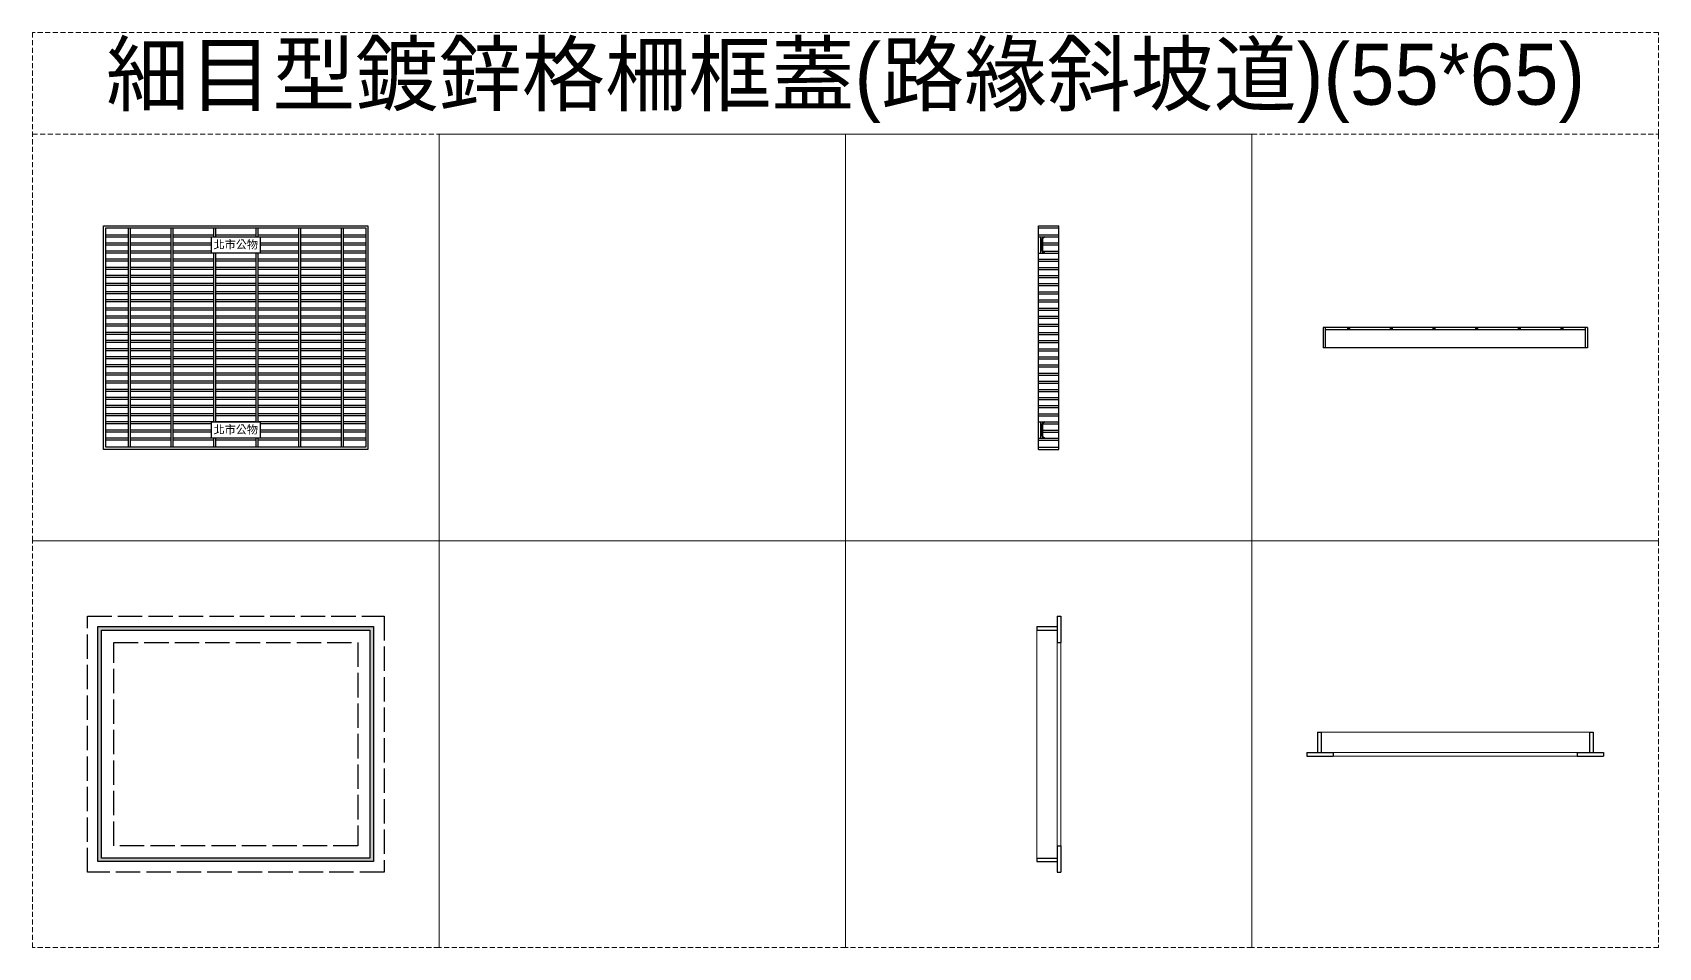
# Model space of a CAD drawing. Extents: x -2640 to 1802, y -2159 to 447.
# Drawn here: x 729.7 to 1129.7, y -519 to -294 of the extents above; entities that cross this region are included whole.
import ezdxf

# ---------------------------------------------------------------- set-up
doc = ezdxf.new("R2010")
doc.units = 0
doc.header["$MEASUREMENT"] = 0
doc.linetypes.add('ACAD_ISO02W100', pattern=[15, 12, -3])
doc.linetypes.add('HIDDEN', pattern=[0.375, 0.25, -0.125])
doc.layers.add('一、4.基本-隱藏', color=9, linetype='ACAD_ISO02W100', lineweight=20, plot=False)
doc.layers.add('二、1.繪圖-既有設施', color=8, linetype='Continuous', lineweight=20)
doc.layers.add('二、2.繪圖-施作項目', color=181, linetype='Continuous', lineweight=30)
doc.styles.add('既有名稱', font='kaiu.ttf', dxfattribs={"height": 4})
doc.styles.add('註解文字', font='MS PGothic.ttf', dxfattribs={"height": 4})

msp = doc.modelspace()

# ---------------------------------------------------------------- hatches: boundary and pattern name
at = {"layer": '二、2.繪圖-施作項目'}
h = msp.add_hatch(color=256, dxfattribs=at)
h.dxf.hatch_style = 1
h.paths.add_polyline_path([(977.923, -344.761), (977.723, -344.761), (977.723, -347.761), (977.923, -347.761)])
h = msp.add_hatch(color=256, dxfattribs=at)
h.dxf.hatch_style = 1
h.paths.add_polyline_path([(1053.223, -367.146), (1053.723, -367.146), (1053.723, -366.511), (1053.223, -366.511)])
h = msp.add_hatch(color=256, dxfattribs=at)
h.dxf.hatch_style = 1
h.paths.add_polyline_path([(1063.723, -367.146), (1064.223, -367.146), (1064.223, -366.511), (1063.723, -366.511)])
h = msp.add_hatch(color=256, dxfattribs=at)
h.dxf.hatch_style = 1
h.paths.add_polyline_path([(1074.723, -367.146), (1074.723, -366.511), (1074.223, -366.511), (1074.223, -367.146)])
h = msp.add_hatch(color=256, dxfattribs=at)
h.dxf.hatch_style = 1
h.paths.add_polyline_path([(1085.223, -366.511), (1084.723, -366.511), (1084.723, -367.146), (1085.223, -367.146)])
h = msp.add_hatch(color=256, dxfattribs=at)
h.dxf.hatch_style = 1
h.paths.add_polyline_path([(1095.723, -366.511), (1095.223, -366.511), (1095.223, -367.146), (1095.723, -367.146)])
h = msp.add_hatch(color=256, dxfattribs=at)
h.dxf.hatch_style = 1
h.paths.add_polyline_path([(1106.223, -366.511), (1105.723, -366.511), (1105.723, -367.146), (1106.223, -367.146)])
h = msp.add_hatch(color=256, dxfattribs=at)
h.dxf.hatch_style = 1
h.paths.add_polyline_path([(977.923, -390.261), (977.723, -390.261), (977.723, -393.261), (977.923, -393.261)])
h = msp.add_hatch(color=256, dxfattribs=at)
h.dxf.hatch_style = 1
h.paths.add_polyline_path([(745.823, -497.911), (813.623, -497.911), (813.623, -440.111), (745.823, -440.111)])
h.paths.add_polyline_path([(746.723, -441.011), (812.723, -441.011), (812.723, -497.011), (746.723, -497.011)], flags=16)

# ---------------------------------------------------------------- linework, layer by layer
at = {"layer": '一、4.基本-隱藏', "linetype": 'HIDDEN', "ltscale": 5}
for points in [[(729.723, -319.011), (1129.723, -319.011), (1129.723, -294.011), (729.723, -294.011)], [(729.723, -319.011), (829.723, -319.011), (829.723, -419.011), (729.723, -419.011)], [(829.723, -319.011), (929.723, -319.011), (929.723, -419.011), (829.723, -419.011)], [(929.723, -319.011), (1029.723, -319.011), (1029.723, -419.011), (929.723, -419.011)], [(1029.723, -319.011), (1129.723, -319.011), (1129.723, -419.011), (1029.723, -419.011)], [(729.723, -419.011), (829.723, -419.011), (829.723, -519.011), (729.723, -519.011)], [(829.723, -419.011), (929.723, -419.011), (929.723, -519.011), (829.723, -519.011)], [(929.723, -419.011), (1029.723, -419.011), (1029.723, -519.011), (929.723, -519.011)], [(1029.723, -419.011), (1129.723, -419.011), (1129.723, -519.011), (1029.723, -519.011)]]:
    msp.add_lwpolyline(points, close=True, dxfattribs=at)
at = {"layer": '二、1.繪圖-既有設施'}
for points in [[(976.773, -441.011), (976.773, -497.011)], [(981.773, -444.011), (981.773, -494.011)], [(982.673, -444.011), (982.673, -494.011)], [(1046.723, -466.061), (1112.723, -466.061)], [(1049.723, -471.061), (1109.723, -471.061)], [(1049.723, -471.961), (1109.723, -471.961)]]:
    msp.add_lwpolyline(points, dxfattribs=at)
at = {"layer": '二、2.繪圖-施作項目'}
for points in [[(747.223, -341.511), (812.223, -341.511), (812.223, -396.511), (747.223, -396.511)], [(773.723, -344.261), (785.723, -344.261), (785.723, -348.261), (773.723, -348.261)], [(773.723, -389.761), (785.723, -389.761), (785.723, -393.761), (773.723, -393.761)], [(745.823, -440.111), (813.623, -440.111), (813.623, -497.911), (745.823, -497.911)], [(746.723, -441.011), (812.723, -441.011), (812.723, -497.011), (746.723, -497.011)]]:
    msp.add_lwpolyline(points, close=True, dxfattribs=at)
for points in [[(747.723, -342.011), (811.723, -342.011)], [(747.723, -396.011), (747.723, -342.011)], [(747.723, -343.761), (753.223, -343.761)], [(753.223, -342.011), (753.223, -396.011)], [(753.723, -342.011), (753.723, -396.011)], [(753.723, -343.761), (763.723, -343.761)], [(763.723, -342.011), (763.723, -396.011)], [(764.223, -342.011), (764.223, -396.011)], [(764.223, -343.761), (774.223, -343.761)], [(774.223, -342.011), (774.223, -344.261)], [(774.723, -342.011), (774.723, -344.261)], [(774.723, -343.761), (784.723, -343.761)], [(784.723, -344.261), (784.723, -342.011)], [(785.223, -344.261), (785.223, -342.011)], [(785.223, -343.761), (795.223, -343.761)], [(795.223, -396.011), (795.223, -342.011)], [(795.723, -396.011), (795.723, -342.011)], [(795.723, -343.761), (805.723, -343.761)], [(805.723, -396.011), (805.723, -342.011)], [(806.223, -396.011), (806.223, -342.011)], [(806.223, -343.761), (811.723, -343.761)], [(811.723, -342.011), (811.723, -396.011)], [(977.223, -341.511), (982.223, -341.511)], [(977.223, -396.511), (977.223, -341.511)], [(977.223, -342.011), (982.223, -342.011)], [(977.223, -343.761), (982.223, -343.761)], [(982.223, -396.511), (982.223, -341.511)], [(747.723, -344.261), (753.223, -344.261)], [(747.723, -345.761), (753.223, -345.761)], [(747.723, -346.261), (753.223, -346.261)], [(753.223, -347.761), (747.723, -347.761)], [(753.723, -344.261), (763.723, -344.261)], [(753.723, -345.761), (763.723, -345.761)], [(753.723, -346.261), (763.723, -346.261)], [(763.723, -347.761), (753.723, -347.761)], [(764.223, -344.261), (774.223, -344.261)], [(764.223, -345.761), (773.723, -345.761)], [(764.223, -346.261), (773.723, -346.261)], [(773.723, -347.761), (764.223, -347.761)], [(774.723, -344.261), (784.723, -344.261)], [(785.223, -344.261), (795.223, -344.261)], [(785.723, -345.761), (795.223, -345.761)], [(785.723, -346.261), (795.223, -346.261)], [(795.223, -347.761), (785.723, -347.761)], [(795.723, -344.261), (805.723, -344.261)], [(795.723, -345.761), (805.723, -345.761)], [(795.723, -346.261), (805.723, -346.261)], [(805.723, -347.761), (795.723, -347.761)], [(806.223, -344.261), (811.723, -344.261)], [(806.223, -345.761), (811.723, -345.761)], [(806.223, -346.261), (811.723, -346.261)], [(811.723, -347.761), (806.223, -347.761)], [(977.223, -344.261), (982.223, -344.261)], [(977.723, -344.261), (977.723, -348.261)], [(977.923, -344.761), (977.723, -344.761)], [(977.923, -347.761), (977.723, -347.761)], [(977.923, -344.761), (977.923, -347.761)], [(978.223, -344.261), (978.223, -348.261)], [(978.723, -344.261), (978.223, -344.761)], [(978.223, -347.761), (978.723, -348.261)], [(753.223, -348.261), (747.723, -348.261)], [(753.223, -349.761), (747.723, -349.761)], [(753.223, -350.261), (747.723, -350.261)], [(753.223, -351.761), (747.723, -351.761)], [(763.723, -348.261), (753.723, -348.261)], [(763.723, -349.761), (753.723, -349.761)], [(763.723, -350.261), (753.723, -350.261)], [(763.723, -351.761), (753.723, -351.761)], [(774.223, -348.261), (764.223, -348.261)], [(774.223, -349.761), (764.223, -349.761)], [(774.223, -350.261), (764.223, -350.261)], [(774.223, -351.761), (764.223, -351.761)], [(774.223, -348.261), (774.223, -389.761)], [(774.723, -348.261), (774.723, -389.761)], [(784.723, -348.261), (774.723, -348.261)], [(784.723, -349.761), (774.723, -349.761)], [(784.723, -350.261), (774.723, -350.261)], [(784.723, -351.761), (774.723, -351.761)], [(784.723, -389.761), (784.723, -348.261)], [(785.223, -389.761), (785.223, -348.261)], [(795.223, -348.261), (785.223, -348.261)], [(795.223, -349.761), (785.223, -349.761)], [(795.223, -350.261), (785.223, -350.261)], [(795.223, -351.761), (785.223, -351.761)], [(805.723, -348.261), (795.723, -348.261)], [(805.723, -349.761), (795.723, -349.761)], [(805.723, -350.261), (795.723, -350.261)], [(805.723, -351.761), (795.723, -351.761)], [(811.723, -348.261), (806.223, -348.261)], [(811.723, -349.761), (806.223, -349.761)], [(811.723, -350.261), (806.223, -350.261)], [(811.723, -351.761), (806.223, -351.761)], [(977.223, -349.761), (982.223, -349.761)], [(977.223, -350.261), (982.223, -350.261)], [(977.223, -351.761), (982.223, -351.761)], [(753.223, -352.261), (747.723, -352.261)], [(753.223, -353.761), (747.723, -353.761)], [(753.223, -354.261), (747.723, -354.261)], [(753.223, -355.761), (747.723, -355.761)], [(763.723, -352.261), (753.723, -352.261)], [(763.723, -353.761), (753.723, -353.761)], [(763.723, -354.261), (753.723, -354.261)], [(763.723, -355.761), (753.723, -355.761)], [(774.223, -352.261), (764.223, -352.261)], [(774.223, -353.761), (764.223, -353.761)], [(774.223, -354.261), (764.223, -354.261)], [(774.223, -355.761), (764.223, -355.761)], [(784.723, -352.261), (774.723, -352.261)], [(784.723, -353.761), (774.723, -353.761)], [(784.723, -354.261), (774.723, -354.261)], [(784.723, -355.761), (774.723, -355.761)], [(795.223, -352.261), (785.223, -352.261)], [(795.223, -353.761), (785.223, -353.761)], [(795.223, -354.261), (785.223, -354.261)], [(795.223, -355.761), (785.223, -355.761)], [(805.723, -352.261), (795.723, -352.261)], [(805.723, -353.761), (795.723, -353.761)], [(805.723, -354.261), (795.723, -354.261)], [(805.723, -355.761), (795.723, -355.761)], [(811.723, -352.261), (806.223, -352.261)], [(811.723, -353.761), (806.223, -353.761)], [(811.723, -354.261), (806.223, -354.261)], [(811.723, -355.761), (806.223, -355.761)], [(977.223, -352.261), (982.223, -352.261)], [(977.223, -353.761), (982.223, -353.761)], [(977.223, -354.261), (982.223, -354.261)], [(977.223, -355.761), (982.223, -355.761)], [(753.223, -356.261), (747.723, -356.261)], [(753.223, -357.761), (747.723, -357.761)], [(753.223, -358.261), (747.723, -358.261)], [(753.223, -359.761), (747.723, -359.761)], [(763.723, -356.261), (753.723, -356.261)], [(763.723, -357.761), (753.723, -357.761)], [(763.723, -358.261), (753.723, -358.261)], [(763.723, -359.761), (753.723, -359.761)], [(774.223, -356.261), (764.223, -356.261)], [(774.223, -357.761), (764.223, -357.761)], [(774.223, -358.261), (764.223, -358.261)], [(774.223, -359.761), (764.223, -359.761)], [(784.723, -356.261), (774.723, -356.261)], [(784.723, -357.761), (774.723, -357.761)], [(784.723, -358.261), (774.723, -358.261)], [(784.723, -359.761), (774.723, -359.761)], [(795.223, -356.261), (785.223, -356.261)], [(795.223, -357.761), (785.223, -357.761)], [(795.223, -358.261), (785.223, -358.261)], [(795.223, -359.761), (785.223, -359.761)], [(805.723, -356.261), (795.723, -356.261)], [(805.723, -357.761), (795.723, -357.761)], [(805.723, -358.261), (795.723, -358.261)], [(805.723, -359.761), (795.723, -359.761)], [(811.723, -356.261), (806.223, -356.261)], [(811.723, -357.761), (806.223, -357.761)], [(811.723, -358.261), (806.223, -358.261)], [(811.723, -359.761), (806.223, -359.761)], [(977.223, -356.261), (982.223, -356.261)], [(977.223, -357.761), (982.223, -357.761)], [(977.223, -358.261), (982.223, -358.261)], [(977.223, -359.761), (982.223, -359.761)], [(753.223, -360.261), (747.723, -360.261)], [(753.223, -361.761), (747.723, -361.761)], [(753.223, -362.261), (747.723, -362.261)], [(753.223, -363.761), (747.723, -363.761)], [(763.723, -360.261), (753.723, -360.261)], [(763.723, -361.761), (753.723, -361.761)], [(763.723, -362.261), (753.723, -362.261)], [(763.723, -363.761), (753.723, -363.761)], [(774.223, -360.261), (764.223, -360.261)], [(774.223, -361.761), (764.223, -361.761)], [(774.223, -362.261), (764.223, -362.261)], [(774.223, -363.761), (764.223, -363.761)], [(784.723, -360.261), (774.723, -360.261)], [(784.723, -361.761), (774.723, -361.761)], [(784.723, -362.261), (774.723, -362.261)], [(784.723, -363.761), (774.723, -363.761)], [(795.223, -360.261), (785.223, -360.261)], [(795.223, -361.761), (785.223, -361.761)], [(795.223, -362.261), (785.223, -362.261)], [(795.223, -363.761), (785.223, -363.761)], [(805.723, -360.261), (795.723, -360.261)], [(805.723, -361.761), (795.723, -361.761)], [(805.723, -362.261), (795.723, -362.261)], [(805.723, -363.761), (795.723, -363.761)], [(811.723, -360.261), (806.223, -360.261)], [(811.723, -361.761), (806.223, -361.761)], [(811.723, -362.261), (806.223, -362.261)], [(811.723, -363.761), (806.223, -363.761)], [(977.223, -360.261), (982.223, -360.261)], [(977.223, -361.761), (982.223, -361.761)], [(977.223, -362.261), (982.223, -362.261)], [(977.223, -363.761), (982.223, -363.761)], [(753.223, -364.261), (747.723, -364.261)], [(753.223, -365.761), (747.723, -365.761)], [(753.223, -366.261), (747.723, -366.261)], [(753.223, -367.761), (747.723, -367.761)], [(763.723, -364.261), (753.723, -364.261)], [(763.723, -365.761), (753.723, -365.761)], [(763.723, -366.261), (753.723, -366.261)], [(763.723, -367.761), (753.723, -367.761)], [(774.223, -364.261), (764.223, -364.261)], [(774.223, -365.761), (764.223, -365.761)], [(774.223, -366.261), (764.223, -366.261)], [(774.223, -367.761), (764.223, -367.761)], [(784.723, -364.261), (774.723, -364.261)], [(784.723, -365.761), (774.723, -365.761)], [(784.723, -366.261), (774.723, -366.261)], [(784.723, -367.761), (774.723, -367.761)], [(795.223, -364.261), (785.223, -364.261)], [(795.223, -365.761), (785.223, -365.761)], [(795.223, -366.261), (785.223, -366.261)], [(795.223, -367.761), (785.223, -367.761)], [(805.723, -364.261), (795.723, -364.261)], [(805.723, -365.761), (795.723, -365.761)], [(805.723, -366.261), (795.723, -366.261)], [(805.723, -367.761), (795.723, -367.761)], [(811.723, -364.261), (806.223, -364.261)], [(811.723, -365.761), (806.223, -365.761)], [(811.723, -366.261), (806.223, -366.261)], [(811.723, -367.761), (806.223, -367.761)], [(977.223, -364.261), (982.223, -364.261)], [(977.223, -365.761), (982.223, -365.761)], [(977.223, -366.261), (982.223, -366.261)], [(977.223, -367.761), (982.223, -367.761)], [(1047.223, -366.511), (1047.223, -371.511)], [(1112.223, -366.511), (1047.223, -366.511)], [(1047.723, -366.511), (1047.723, -371.511)], [(1111.723, -367.146), (1047.723, -367.146)], [(1053.223, -366.511), (1053.223, -367.146)], [(1053.723, -366.511), (1053.723, -367.146)], [(1063.723, -366.511), (1063.723, -367.146)], [(1064.223, -366.511), (1064.223, -367.146)], [(1074.223, -366.511), (1074.223, -367.146)], [(1074.723, -366.511), (1074.723, -367.146)], [(1084.723, -366.511), (1084.723, -367.146)], [(1085.223, -366.511), (1085.223, -367.146)], [(1095.223, -366.511), (1095.223, -367.146)], [(1095.723, -366.511), (1095.723, -367.146)], [(1105.723, -366.511), (1105.723, -367.146)], [(1106.223, -366.511), (1106.223, -367.146)], [(1111.723, -366.511), (1111.723, -371.511)], [(1112.223, -366.511), (1112.223, -371.511)], [(753.223, -368.261), (747.723, -368.261)], [(753.223, -369.761), (747.723, -369.761)], [(753.223, -370.261), (747.723, -370.261)], [(753.223, -371.761), (747.723, -371.761)], [(763.723, -368.261), (753.723, -368.261)], [(763.723, -369.761), (753.723, -369.761)], [(763.723, -370.261), (753.723, -370.261)], [(763.723, -371.761), (753.723, -371.761)], [(774.223, -368.261), (764.223, -368.261)], [(774.223, -369.761), (764.223, -369.761)], [(774.223, -370.261), (764.223, -370.261)], [(774.223, -371.761), (764.223, -371.761)], [(784.723, -368.261), (774.723, -368.261)], [(784.723, -369.761), (774.723, -369.761)], [(784.723, -370.261), (774.723, -370.261)], [(784.723, -371.761), (774.723, -371.761)], [(795.223, -368.261), (785.223, -368.261)], [(795.223, -369.761), (785.223, -369.761)], [(795.223, -370.261), (785.223, -370.261)], [(795.223, -371.761), (785.223, -371.761)], [(805.723, -368.261), (795.723, -368.261)], [(805.723, -369.761), (795.723, -369.761)], [(805.723, -370.261), (795.723, -370.261)], [(805.723, -371.761), (795.723, -371.761)], [(811.723, -368.261), (806.223, -368.261)], [(811.723, -369.761), (806.223, -369.761)], [(811.723, -370.261), (806.223, -370.261)], [(811.723, -371.761), (806.223, -371.761)], [(977.223, -368.261), (982.223, -368.261)], [(977.223, -369.761), (982.223, -369.761)], [(977.223, -370.261), (982.223, -370.261)], [(977.223, -371.761), (982.223, -371.761)], [(1112.223, -371.511), (1047.223, -371.511)], [(753.223, -372.261), (747.723, -372.261)], [(753.223, -373.761), (747.723, -373.761)], [(753.223, -374.261), (747.723, -374.261)], [(753.223, -375.761), (747.723, -375.761)], [(763.723, -372.261), (753.723, -372.261)], [(763.723, -373.761), (753.723, -373.761)], [(763.723, -374.261), (753.723, -374.261)], [(763.723, -375.761), (753.723, -375.761)], [(774.223, -372.261), (764.223, -372.261)], [(774.223, -373.761), (764.223, -373.761)], [(774.223, -374.261), (764.223, -374.261)], [(774.223, -375.761), (764.223, -375.761)], [(784.723, -372.261), (774.723, -372.261)], [(784.723, -373.761), (774.723, -373.761)], [(784.723, -374.261), (774.723, -374.261)], [(784.723, -375.761), (774.723, -375.761)], [(795.223, -372.261), (785.223, -372.261)], [(795.223, -373.761), (785.223, -373.761)], [(795.223, -374.261), (785.223, -374.261)], [(795.223, -375.761), (785.223, -375.761)], [(805.723, -372.261), (795.723, -372.261)], [(805.723, -373.761), (795.723, -373.761)], [(805.723, -374.261), (795.723, -374.261)], [(805.723, -375.761), (795.723, -375.761)], [(811.723, -372.261), (806.223, -372.261)], [(811.723, -373.761), (806.223, -373.761)], [(811.723, -374.261), (806.223, -374.261)], [(811.723, -375.761), (806.223, -375.761)], [(977.223, -372.261), (982.223, -372.261)], [(977.223, -373.761), (982.223, -373.761)], [(977.223, -374.261), (982.223, -374.261)], [(977.223, -375.761), (982.223, -375.761)], [(753.223, -376.261), (747.723, -376.261)], [(753.223, -377.761), (747.723, -377.761)], [(753.223, -378.261), (747.723, -378.261)], [(753.223, -379.761), (747.723, -379.761)], [(763.723, -376.261), (753.723, -376.261)], [(763.723, -377.761), (753.723, -377.761)], [(763.723, -378.261), (753.723, -378.261)], [(763.723, -379.761), (753.723, -379.761)], [(774.223, -376.261), (764.223, -376.261)], [(774.223, -377.761), (764.223, -377.761)], [(774.223, -378.261), (764.223, -378.261)], [(774.223, -379.761), (764.223, -379.761)], [(784.723, -376.261), (774.723, -376.261)], [(784.723, -377.761), (774.723, -377.761)], [(784.723, -378.261), (774.723, -378.261)], [(784.723, -379.761), (774.723, -379.761)], [(795.223, -376.261), (785.223, -376.261)], [(795.223, -377.761), (785.223, -377.761)], [(795.223, -378.261), (785.223, -378.261)], [(795.223, -379.761), (785.223, -379.761)], [(805.723, -376.261), (795.723, -376.261)], [(805.723, -377.761), (795.723, -377.761)], [(805.723, -378.261), (795.723, -378.261)], [(805.723, -379.761), (795.723, -379.761)], [(811.723, -376.261), (806.223, -376.261)], [(811.723, -377.761), (806.223, -377.761)], [(811.723, -378.261), (806.223, -378.261)], [(811.723, -379.761), (806.223, -379.761)], [(977.223, -376.261), (982.223, -376.261)], [(977.223, -377.761), (982.223, -377.761)], [(977.223, -378.261), (982.223, -378.261)], [(977.223, -379.761), (982.223, -379.761)], [(753.223, -380.261), (747.723, -380.261)], [(753.223, -381.761), (747.723, -381.761)], [(753.223, -382.261), (747.723, -382.261)], [(753.223, -383.761), (747.723, -383.761)], [(763.723, -380.261), (753.723, -380.261)], [(763.723, -381.761), (753.723, -381.761)], [(763.723, -382.261), (753.723, -382.261)], [(763.723, -383.761), (753.723, -383.761)], [(774.223, -380.261), (764.223, -380.261)], [(774.223, -381.761), (764.223, -381.761)], [(774.223, -382.261), (764.223, -382.261)], [(774.223, -383.761), (764.223, -383.761)], [(784.723, -380.261), (774.723, -380.261)], [(784.723, -381.761), (774.723, -381.761)], [(784.723, -382.261), (774.723, -382.261)], [(784.723, -383.761), (774.723, -383.761)], [(795.223, -380.261), (785.223, -380.261)], [(795.223, -381.761), (785.223, -381.761)], [(795.223, -382.261), (785.223, -382.261)], [(795.223, -383.761), (785.223, -383.761)], [(805.723, -380.261), (795.723, -380.261)], [(805.723, -381.761), (795.723, -381.761)], [(805.723, -382.261), (795.723, -382.261)], [(805.723, -383.761), (795.723, -383.761)], [(811.723, -380.261), (806.223, -380.261)], [(811.723, -381.761), (806.223, -381.761)], [(811.723, -382.261), (806.223, -382.261)], [(811.723, -383.761), (806.223, -383.761)], [(977.223, -380.261), (982.223, -380.261)], [(977.223, -381.761), (982.223, -381.761)], [(977.223, -382.261), (982.223, -382.261)], [(977.223, -383.761), (982.223, -383.761)], [(753.223, -384.261), (747.723, -384.261)], [(753.223, -385.761), (747.723, -385.761)], [(753.223, -386.261), (747.723, -386.261)], [(753.223, -387.761), (747.723, -387.761)], [(763.723, -384.261), (753.723, -384.261)], [(763.723, -385.761), (753.723, -385.761)], [(763.723, -386.261), (753.723, -386.261)], [(763.723, -387.761), (753.723, -387.761)], [(774.223, -384.261), (764.223, -384.261)], [(774.223, -385.761), (764.223, -385.761)], [(774.223, -386.261), (764.223, -386.261)], [(774.223, -387.761), (764.223, -387.761)], [(784.723, -384.261), (774.723, -384.261)], [(784.723, -385.761), (774.723, -385.761)], [(784.723, -386.261), (774.723, -386.261)], [(784.723, -387.761), (774.723, -387.761)], [(795.223, -384.261), (785.223, -384.261)], [(795.223, -385.761), (785.223, -385.761)], [(795.223, -386.261), (785.223, -386.261)], [(795.223, -387.761), (785.223, -387.761)], [(805.723, -384.261), (795.723, -384.261)], [(805.723, -385.761), (795.723, -385.761)], [(805.723, -386.261), (795.723, -386.261)], [(805.723, -387.761), (795.723, -387.761)], [(811.723, -384.261), (806.223, -384.261)], [(811.723, -385.761), (806.223, -385.761)], [(811.723, -386.261), (806.223, -386.261)], [(811.723, -387.761), (806.223, -387.761)], [(977.223, -384.261), (982.223, -384.261)], [(977.223, -385.761), (982.223, -385.761)], [(977.223, -386.261), (982.223, -386.261)], [(977.223, -387.761), (982.223, -387.761)], [(753.223, -388.261), (747.723, -388.261)], [(753.223, -389.761), (747.723, -389.761)], [(753.223, -390.261), (747.723, -390.261)], [(753.223, -391.761), (747.723, -391.761)], [(763.723, -388.261), (753.723, -388.261)], [(763.723, -389.761), (753.723, -389.761)], [(763.723, -390.261), (753.723, -390.261)], [(763.723, -391.761), (753.723, -391.761)], [(774.223, -388.261), (764.223, -388.261)], [(774.223, -389.761), (764.223, -389.761)], [(773.723, -390.261), (764.223, -390.261)], [(773.723, -391.761), (764.223, -391.761)], [(784.723, -388.261), (774.723, -388.261)], [(784.723, -389.761), (774.723, -389.761)], [(795.223, -388.261), (785.223, -388.261)], [(795.223, -389.761), (785.223, -389.761)], [(795.223, -390.261), (785.723, -390.261)], [(795.223, -391.761), (785.723, -391.761)], [(805.723, -388.261), (795.723, -388.261)], [(805.723, -389.761), (795.723, -389.761)], [(805.723, -390.261), (795.723, -390.261)], [(805.723, -391.761), (795.723, -391.761)], [(811.723, -388.261), (806.223, -388.261)], [(811.723, -389.761), (806.223, -389.761)], [(811.723, -390.261), (806.223, -390.261)], [(811.723, -391.761), (806.223, -391.761)], [(977.223, -388.261), (982.223, -388.261)], [(977.723, -389.761), (977.723, -393.761)], [(977.923, -390.261), (977.723, -390.261)], [(977.923, -390.261), (977.923, -393.261)], [(978.223, -389.761), (978.223, -393.761)], [(978.723, -389.761), (978.223, -390.261)], [(753.223, -392.261), (747.723, -392.261)], [(753.223, -393.761), (747.723, -393.761)], [(753.223, -394.261), (747.723, -394.261)], [(763.723, -392.261), (753.723, -392.261)], [(763.723, -393.761), (753.723, -393.761)], [(763.723, -394.261), (753.723, -394.261)], [(773.723, -392.261), (764.223, -392.261)], [(774.223, -393.761), (764.223, -393.761)], [(774.223, -394.261), (764.223, -394.261)], [(774.223, -393.761), (774.223, -396.011)], [(784.723, -393.761), (774.723, -393.761)], [(774.723, -393.761), (774.723, -396.011)], [(784.723, -394.261), (774.723, -394.261)], [(784.723, -396.011), (784.723, -393.761)], [(795.223, -393.761), (785.223, -393.761)], [(785.223, -396.011), (785.223, -393.761)], [(795.223, -394.261), (785.223, -394.261)], [(795.223, -392.261), (785.723, -392.261)], [(805.723, -392.261), (795.723, -392.261)], [(805.723, -393.761), (795.723, -393.761)], [(805.723, -394.261), (795.723, -394.261)], [(811.723, -392.261), (806.223, -392.261)], [(811.723, -393.761), (806.223, -393.761)], [(811.723, -394.261), (806.223, -394.261)], [(977.223, -393.761), (982.223, -393.761)], [(977.223, -394.261), (982.223, -394.261)], [(977.923, -393.261), (977.723, -393.261)], [(978.223, -393.261), (978.723, -393.761)], [(811.723, -396.011), (747.723, -396.011)], [(977.223, -396.011), (982.223, -396.011)], [(977.223, -396.511), (982.223, -396.511)], [(981.773, -437.511), (982.673, -437.511)], [(981.773, -437.511), (981.773, -444.011)], [(982.673, -437.511), (982.673, -444.011)], [(976.773, -440.111), (981.773, -440.111)], [(976.773, -440.111), (976.773, -441.011)], [(976.773, -441.011), (981.773, -441.011)], [(981.773, -444.011), (982.673, -444.011)], [(1045.823, -466.061), (1045.823, -471.061)], [(1045.823, -466.061), (1046.723, -466.061)], [(1046.723, -466.061), (1046.723, -471.061)], [(1112.723, -466.061), (1112.723, -471.061)], [(1112.723, -466.061), (1113.623, -466.061)], [(1113.623, -466.061), (1113.623, -471.061)], [(1043.223, -471.061), (1043.223, -471.961)], [(1043.223, -471.061), (1049.723, -471.061)], [(1043.223, -471.961), (1049.723, -471.961)], [(1049.723, -471.061), (1049.723, -471.961)], [(1109.723, -471.061), (1109.723, -471.961)], [(1109.723, -471.061), (1116.223, -471.061)], [(1109.723, -471.961), (1116.223, -471.961)], [(1116.223, -471.061), (1116.223, -471.961)], [(981.773, -494.011), (982.673, -494.011)], [(981.773, -494.011), (981.773, -500.511)], [(982.673, -494.011), (982.673, -500.511)], [(976.773, -497.011), (981.773, -497.011)], [(976.773, -497.011), (976.773, -497.911)], [(976.773, -497.911), (981.773, -497.911)], [(981.773, -500.511), (982.673, -500.511)]]:
    msp.add_lwpolyline(points, dxfattribs=at)
at = {"layer": '二、2.繪圖-施作項目', "ltscale": 2.5}
for points in [[(978.223, -345.761), (982.223, -345.761)], [(978.223, -346.261), (982.223, -346.261)], [(978.223, -347.761), (982.223, -347.761)], [(977.223, -348.261), (982.223, -348.261)], [(977.223, -389.761), (982.223, -389.761)], [(978.223, -390.261), (982.223, -390.261)], [(978.223, -391.761), (982.223, -391.761)], [(978.223, -392.261), (982.223, -392.261)]]:
    msp.add_lwpolyline(points, dxfattribs=at)
at = {"layer": '二、2.繪圖-施作項目', "linetype": 'ACAD_ISO02W100', "ltscale": 0.5}
for points in [[(743.223, -437.511), (816.223, -437.511), (816.223, -500.511), (743.223, -500.511)], [(749.723, -444.011), (809.723, -444.011), (809.723, -494.011), (749.723, -494.011)]]:
    msp.add_lwpolyline(points, close=True, dxfattribs=at)

# ---------------------------------------------------------------- texts
at = {"layer": '二、1.繪圖-既有設施', "insert": (929.723, -306.511), "char_height": 15, "attachment_point": 5, "style": '註解文字'}
msp.add_mtext_dynamic_manual_height_columns('{\\fMS PGothic|b0|i0|c128|p34;細目型鍍鋅格柵框蓋(路緣斜坡道)(}5{\\fMS PGothic|b0|i0|c128|p34;5*65)}', width=391.77003, gutter_width=15, heights=[0], dxfattribs=at)

# ---------------------------------------------------------------- next in the draw order: texts
at = {"layer": '二、2.繪圖-施作項目', "char_height": 2, "attachment_point": 5, "style": '既有名稱', "bg_fill": 3, "box_fill_scale": 1, "bg_fill_color": 256, "bg_fill_transparency": 0}
for insert in [(779.723, -346.261), (779.723, -391.761)]:
    msp.add_mtext_dynamic_manual_height_columns('北市公物', width=11.50445, gutter_width=10, heights=[0], dxfattribs=dict(at, insert=insert))

doc.saveas('drawing.dxf')
